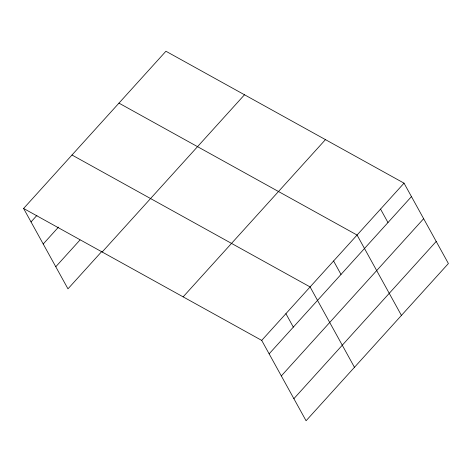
<?xml version="1.0" encoding="UTF-8"?>
<svg xmlns="http://www.w3.org/2000/svg" width="472" height="472" viewBox="0 0 472 472"><rect width="100%" height="100%" fill="white"/><g stroke="black" fill="none" stroke-linecap="round" stroke-linejoin="round"><path stroke-width="0.71" d="M23.6 208.471L165.926 51.241L404.032 183.16L448.4 263.529L306.074 420.758L261.712 340.395L23.6 208.471L67.968 288.84L102.035 251.198M31.022 221.917L36.952 215.374M43.218 244L58.522 227.091M55.773 266.757L79.969 240.024M102.176 252.007L244.502 94.778M183.136 296.858L325.456 139.629M261.712 340.395L404.032 183.16M269.134 353.841L411.46 196.612M281.324 375.924L423.649 218.695M293.885 398.675L436.211 241.446M118.956 103.126L357.068 235.05L401.436 315.414M71.992 155.011L310.098 286.935L354.466 367.304M380.55 209.108L387.978 222.554M333.586 260.992L341.008 274.438M285.908 313.662L293.33 327.114"/></g></svg>
